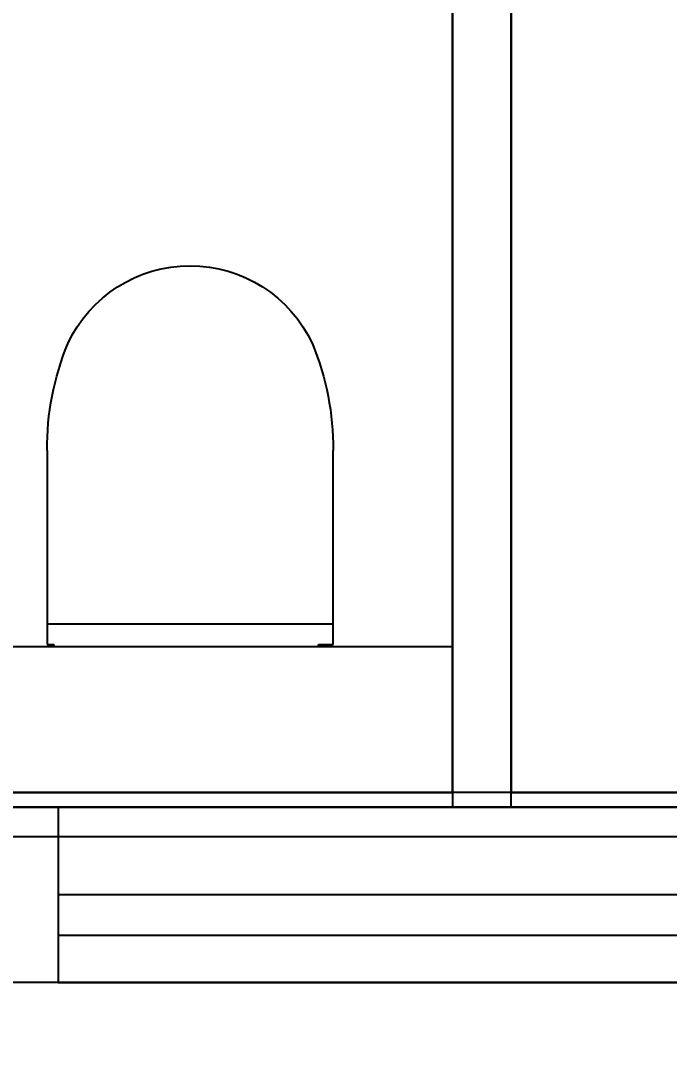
# Model space of a CAD drawing. Header units: millimetres. Extents: x -20146070 to 165023, y -3349561 to 35447.
# Drawn here: x 7148 to 8257, y -75623 to -73830 of the extents above; entities that cross this region are included whole.
import ezdxf
from ezdxf import colors
from ezdxf.entities.mleader import LeaderData, LeaderLine
from ezdxf.math import Vec2, Vec3

# ---------------------------------------------------------------- set-up
doc = ezdxf.new("R2010")
doc.units = ezdxf.units.MM
doc.header["$LTSCALE"] = 50
doc.linetypes.add('CONTINOUS', pattern=[0])
for name, color, linetype in [('BLK_2 - 1ST_2ND_STOREY_PLAN$0$1599_DB_A_BLK2_HQ_R21- LINKVIEW_BLK2_1ST STOREY Toilet JOH$0$A-_DETA----_ED', 8, 'Continuous'), ('BLK_2 - 1ST_2ND_STOREY_PLAN$0$1599_DB_A_BLK2_HQ_R21- LINKVIEW_BLK2_1ST STOREY Toilet JOH$0$M-_SANIFIXR_E', 8, 'Continuous'), ('BLK_2 - 1ST_2ND_STOREY_PLAN$0$1599_DB_A_BLK2_HQ_R21- LINKVIEW_BLK2_1ST STOREY Toilet JOH$0$S-_COLN----_E', 8, 'Continuous'), ('M_FIREALAM-_E-', 10, 'Continuous'), ('NW_GRID LINE', 8, 'Continuous')]:
    doc.layers.add(name, color=color, linetype=linetype)
doc.styles.add('RomanS', font='romans__.ttf', dxfattribs={"width": 0.75, "height": 40})

# ---------------------------------------------------------------- blocks, each defined once
blk = doc.blocks.new('BLK_2 - 1ST_2ND_STOREY_PLAN$0$1599_DB_A_BLK2_HQ_R21- LINKVIEW_BLK2_1ST STOREY Toilet JOH$0$IDA - WC - Floor Mount wo Tank - MS980CMG-2979465-LINKVIEW_BLK2_1ST STOREY')
at = {"layer": 'BLK_2 - 1ST_2ND_STOREY_PLAN$0$1599_DB_A_BLK2_HQ_R21- LINKVIEW_BLK2_1ST STOREY Toilet JOH$0$M-_SANIFIXR_E'}
for p, q in [((-245.6, -340.1), (-245.6, -8.1)), ((243.7, -8.1), (243.7, -340.1)), ((-244.4, -304.5), (-244.4, -305.3)), ((243.1, -304.5), (-244.4, -304.5)), ((243.1, -305.3), (243.1, -304.5)), ((-244.4, -305.3), (243.1, -305.3)), ((-220.3, -340.1), (-245.6, -340.1)), ((-220.3, -343.3), (-220.3, -340.1)), ((232.2, -340.1), (232.2, -343.3)), ((243.7, -340.1), (232.2, -340.1))]:
    blk.add_line(p, q, dxfattribs=at)
for centre, radius, start, end in [((-0.9, 77.1), 230.7, 24.9793, 155.0207), ((224.9, -4.8), 470.5, 157.5961, 180.3984), ((-226.8, -4.8), 470.5, 359.6016, 22.4039)]:
    blk.add_arc(centre, radius, start, end, dxfattribs=at)
blk = doc.blocks.new('BLK_2 - 1ST_2ND_STOREY_PLAN$0$1599_DB_A_BLK2_HQ_R21- LINKVIEW_BLK2_1ST STOREY Toilet JOH')
at = {"layer": 'BLK_2 - 1ST_2ND_STOREY_PLAN$0$1599_DB_A_BLK2_HQ_R21- LINKVIEW_BLK2_1ST STOREY Toilet JOH$0$A-_DETA----_ED'}
for points in [[(-654.3, -75174.7), (-3654.3, -75174.7), (-3654.3, -75474.7), (-654.3, -75474.7), (-654.3, -75174.7)], [(-3654.3, -75323.9), (-654.3, -75323.9)], [(-3654.3, -75393.6), (-654.3, -75393.6)]]:
    blk.add_lwpolyline(points, dxfattribs=at)
at = {"layer": 'BLK_2 - 1ST_2ND_STOREY_PLAN$0$1599_DB_A_BLK2_HQ_R21- LINKVIEW_BLK2_1ST STOREY Toilet JOH$0$S-_COLN----_E'}
for p, q in [((-2979.3, -73149.7), (-2979.3, -75174.7)), ((-2879.3, -75174.7), (-2879.3, -73149.7)), ((-1600.3, -75149.7), (-4300.3, -75149.7)), ((-7004.3, -75174.7), (720.7, -75174.7)), ((2855.7, -75474.7), (-7804.3, -75474.7))]:
    blk.add_line(p, q, dxfattribs=at)
for points in [[(-7004.3, -67624.7), (-5254.3, -67624.7), (-5254.3, -67149.7), (4570.7, -67149.7), (4570.7, -67624.7), (6295.7, -67624.7), (6295.7, -68424.7), (6895.7, -68424.7), (6895.7, -74674.7), (6295.7, -74674.7), (6295.7, -75174.7), (-7004.3, -75174.7), (-7004.3, -74674.7), (-7604.3, -74674.7), (-7604.3, -68424.7), (-7004.3, -68424.7), (-7004.3, -67624.7)], [(-5679.3, -74899.7), (-2979.3, -74899.7)], [(4645.7, -75174.7), (-7004.3, -75174.7)]]:
    blk.add_lwpolyline(points, dxfattribs=at)
for points in [[(-2979.3, -75149.7), (-2979.3, -73149.7), (-3879.3, -73149.7), (-3879.3, -75149.7)], [(-1979.3, -75149.7), (-1979.3, -73149.7), (-2879.3, -73149.7), (-2879.3, -75149.7)]]:
    blk.add_lwpolyline(points, close=True, dxfattribs=at)
at = {"layer": 'BLK_2 - 1ST_2ND_STOREY_PLAN$0$1599_DB_A_BLK2_HQ_R21- LINKVIEW_BLK2_1ST STOREY Toilet JOH$0$S-_COLN----_E', "xscale": -1, "rotation": 359.9999999999997}
blk.add_blockref('BLK_2 - 1ST_2ND_STOREY_PLAN$0$1599_DB_A_BLK2_HQ_R21- LINKVIEW_BLK2_1ST STOREY Toilet JOH$0$IDA - WC - Floor Mount wo Tank - MS980CMG-2979465-LINKVIEW_BLK2_1ST STOREY', (-3429.3, -74556.4), dxfattribs=at)
blk = doc.blocks.new('BLK_2 - 1ST_2ND_STOREY_PLAN')
blk.add_blockref('BLK_2 - 1ST_2ND_STOREY_PLAN$0$1599_DB_A_BLK2_HQ_R21- LINKVIEW_BLK2_1ST STOREY Toilet JOH', (-131307.1, -42727.7))
blk = doc.blocks.new('SMOKE')
at = {"color": 7, "linetype": 'CONTINOUS'}
ml = blk.add_multileader_mtext('Standard', dxfattribs=at)
ml.set_content('{\\fArial|b0|i0|c0|p34;S}', color=7, style='RomanS')
ml.set_leader_properties(color=10)
ml.build(insert=Vec2(0, 0))
ml.multileader.update_dxf_attribs({"dogleg_length": 3.34, "arrow_head_size": 171.1, "scale": 50})
ctx = ml.context
ctx.base_point, ctx.scale, ctx.char_height, ctx.arrow_head_size, ctx.landing_gap_size, ctx.plane_origin = Vec3(10040458.9, 1663039.1), 50, 256.669, 171.1, 171.1, Vec3(10036247.2, 1658323.4)
notes = []
notes.append((ctx, [(0, (0, 0, 0), (0, 0), (1, 0), 1, [])]))
ctx.mtext.insert, ctx.mtext.flow_direction = Vec3(10040630, 1663169.6), 5
for ctx, leaders in notes:
    for number, flags, end, landing, length, lines in leaders:
        leader = LeaderData()
        leader.index, (leader.has_last_leader_line, leader.has_dogleg_vector, leader.attachment_direction) = number, flags
        leader.last_leader_point, leader.dogleg_vector, leader.dogleg_length = Vec3(end), Vec3(landing), length
        for number, points, colour, breaks in lines:
            line = LeaderLine()
            line.index, line.vertices, line.color, line.breaks = number, Vec3.list(points), colors.encode_raw_color(colour), breaks
            leader.lines.append(line)
        ctx.leaders.append(leader)

msp = doc.modelspace()

# ---------------------------------------------------------------- linework, layer by layer
at = {"layer": 'NW_GRID LINE'}
msp.add_line((-4794.8, -75224.7), (44738, -75224.7), dxfattribs=at)

# ---------------------------------------------------------------- block references
at = {"layer": 'M_FIREALAM-_E-'}
for p, xscale, yscale, zscale in [((-12842896.3, -2136319.2), 1.28, 1.28, 1.28), ((-12837356.5, -2137100.4), 1.28, 1.28, 1.28), ((-12842882.2, -2139119.2), 1.28, 1.28, 1.28), ((-12837356.5, -2141062.9), 1.28, 1.28, 1.28), ((-12844197.6, -2141531.7), 1.28, 1.28, 1.28), ((-12841946.4, -2141531.7), 1.28, 1.28, 1.28), ((-10273997.7, -1718610.1), 1.024, 1.024, 1.024), ((-10272498.3, -1718640.4), 1.024, 1.024, 1.024)]:
    msp.add_blockref('SMOKE', p, dxfattribs=dict(at, xscale=xscale, yscale=yscale, zscale=zscale))
at = {"layer": 'NW_GRID LINE'}
msp.add_blockref('BLK_2 - 1ST_2ND_STOREY_PLAN', (142172.9, 42727.7), dxfattribs=at)

doc.saveas('drawing.dxf')
